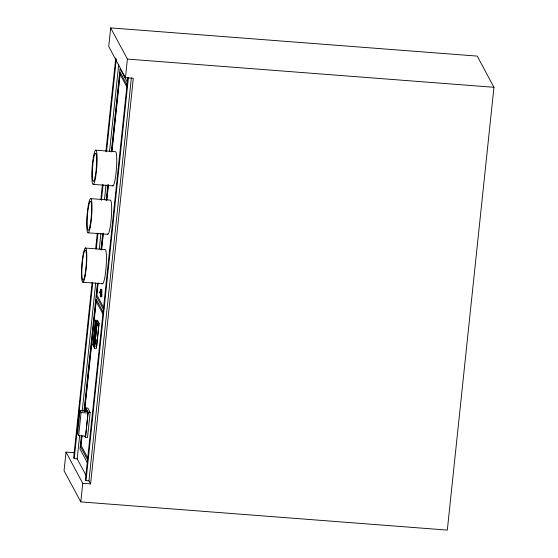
<?xml version="1.0" encoding="UTF-8"?>
<svg xmlns="http://www.w3.org/2000/svg" width="558" height="558" viewBox="0 0 558 558"><rect width="100%" height="100%" fill="white"/><g stroke="black" fill="none" stroke-linecap="round" stroke-linejoin="round"><path stroke-width="0.84" d="M100.789 292.294L100.628 290.348L100.07 292.385C101.905 293.564 100.189 300.943 100.677 294.317L99.743 292.566L100.656 289.156L100.789 292.294L101.779 292.371L101.723 289.246L101.312 290.355M101.779 292.371L101.786 291.66M101.549 296.096C101.64 299.032 102.574 292.692 101.068 292.462L101.312 291.548M66.018 452.106L64.058 470.708L80.784 501.9L447.321 530.1L493.942 87.292L477.216 56.1L110.679 27.9L108.719 46.502L125.445 77.695L133.313 78.301L90.605 483.905L82.737 483.298L66.018 452.106L74.702 452.775M92.112 282.543L73.684 457.609L74.228 458.634L77.178 458.864L86.399 476.065M95.669 248.742L97.315 233.139M100.872 199.346L102.421 184.607M105.894 151.678L115.743 58.074M74.228 458.634L92.754 282.704M96.311 248.903L97.957 233.3M101.423 200.371L103.063 184.768M106.529 151.832L116.294 59.099M86.936 411.134L80.059 410.604L77.618 433.747L78.643 435.659L85.527 436.189L87.962 413.046L85.911 409.223L85.646 411.79M78.643 435.659L81.084 412.515L80.059 410.604M77.178 458.864L79.648 435.463M82.2 411.197L95.704 282.927M99.261 249.126L100.907 233.53M104.465 199.729L106.013 184.998M109.57 151.197L118.701 64.526M81.461 435.156L80.003 449.016L87.418 462.847M84.021 410.897L97.427 283.541M100.984 249.747L102.714 233.286M106.18 200.364L107.827 184.775M111.293 151.853L120.047 68.676L127.461 82.507M81.81 435.624L80.624 446.853L87.808 460.245M84.446 410.583L96.171 299.186L103.356 312.585M97.831 283.415L96.464 296.41L103.648 309.809M101.389 249.635L103.118 233.181M106.585 200.266L108.231 184.67M111.691 151.755L120.082 72.066L127.266 85.465M82.033 435.931L81.036 445.417L87.787 458.006M84.579 411.79L96.192 301.432L102.944 314.021M98.152 282.857L96.876 294.973L104.025 308.302M101.612 249.977L103.342 233.537M106.899 199.785L108.447 185.075M111.998 151.33L120.109 74.312L126.861 86.902M85.548 411.33L85.904 407.975L87.864 408.121L90.159 412.397L87.508 437.591L85.541 437.437L84.774 436.014M95.558 320.229L92.914 345.318L94.504 348.29L96.471 348.443L99.115 323.347L97.524 320.376L95.558 320.229L97.148 323.194L94.504 348.29M93.123 344.607L95.571 321.352L96.946 323.912L94.497 347.167L93.123 344.607L94.107 344.677L95.132 346.602M94.107 344.677L96.464 322.287M97.343 322.106L97.524 320.376M85.541 437.437L88.192 412.243L85.904 407.975M96.792 341.175L96.973 339.466M97.329 336.055L97.511 334.347M96.464 347.32L98.912 324.065M80.784 501.9L82.737 483.298M125.445 77.695L127.405 59.092L110.679 27.9M127.796 77.436L85.458 479.573L86.009 480.598L88.959 480.829L90.605 483.905M86.009 480.598L128.438 77.597M88.959 480.829L131.388 77.827M100.935 291.932L100.74 292.643L101.675 294.394M127.405 59.092L493.942 87.292M95.655 150.172L115.318 151.685A17.165 2.302 -85.6 0 1 116.315 170.26A17.165 2.302 -85.6 0 1 112.367 185.5M93.277 184.37L112.939 185.884M90.549 198.62L110.219 200.134A17.165 2.302 -85.6 0 1 111.216 218.708A17.165 2.302 -85.6 0 1 107.269 233.948M88.178 232.819L107.84 234.332M85.346 248.038L105.016 249.552A17.165 2.302 -85.6 0 1 106.013 268.119A17.165 2.302 -85.6 0 1 102.065 283.366M82.975 282.236L102.637 283.75M100.824 292.197L101.821 292.273M100.07 292.385L101.068 292.462M97.148 323.194L99.115 323.347M88.192 412.243L90.159 412.397M81.084 412.515L87.962 413.046M97.427 325.733L96.583 324.156L94.602 342.933L95.167 343.986M90.194 227.266A17.165 2.302 -85.6 0 0 91.121 199.004A17.165 2.302 -85.6 0 0 86.769 220.884A17.165 2.302 -85.6 0 0 90.194 227.266M95.146 176.74A14.069 1.883 -85.6 0 0 95.906 153.576A14.069 1.883 -85.6 0 0 92.342 171.508A14.069 1.883 -85.6 0 0 95.146 176.74M95.299 178.818A17.165 2.302 -85.6 0 0 96.227 150.555A17.165 2.302 -85.6 0 0 91.875 172.436A17.165 2.302 -85.6 0 0 95.299 178.818M90.068 225.502A14.536 1.946 -85.6 0 0 90.856 201.564A14.536 1.946 -85.6 0 0 87.167 220.096A14.536 1.946 -85.6 0 0 90.068 225.502M84.99 276.684A17.165 2.302 -85.6 0 0 85.918 248.422A17.165 2.302 -85.6 0 0 81.573 270.302A17.165 2.302 -85.6 0 0 84.99 276.684M84.893 275.261A15.052 2.016 -85.6 0 0 85.702 250.479A15.052 2.016 -85.6 0 0 81.886 269.667A15.052 2.016 -85.6 0 0 84.893 275.261"/></g></svg>
